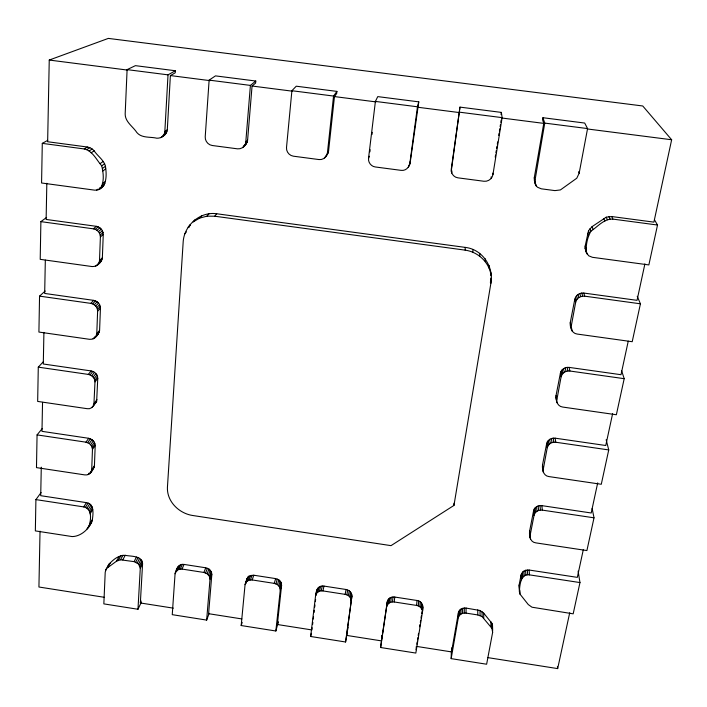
<?xml version="1.0" encoding="UTF-8"?>
<svg xmlns="http://www.w3.org/2000/svg" width="707" height="707" viewBox="0 0 707 707"><rect width="100%" height="100%" fill="white"/><g stroke="black" fill="none" stroke-linecap="round" stroke-linejoin="round"><path stroke-width="1.06" d="M381.568 639.888L380.631 647.515L415.831 653.065L422.415 612.209C423.537 607.534 422.892 601.118 416.997 600.482L394.762 597.044C391.59 596.505 387.825 598.308 387.268 601.701L381.48 640.887L346.642 635.407L351.909 596.222L351.406 593.235L349.258 590.778L346.05 589.497L323.983 586.085C318.724 584.981 315.446 590.389 316.162 595.108M422.415 612.209L422.768 605.705M451.349 651.377L451.163 658.632L486.628 664.227L492.611 632.473L492.116 628.505L482.112 616.654L477.782 614.931L466.054 613.11L466.09 608.082C462.873 607.552 459.064 609.319 458.392 612.73L451.552 651.907L416.45 646.384M451.163 658.632L458.295 617.777C458.843 615.002 461.565 613.216 464.269 613.031L464.322 608.011M462.546 613.349L462.608 608.329M451.252 171.165L459.974 107.119L501.36 112.404L502.12 117.636L492.938 174.602C492.266 178.774 488.069 181.814 483.897 181.257L457.924 177.837C453.797 177.342 450.456 173.144 451.42 168.991M460.982 614.047L461.052 609.019M459.7 615.063L459.78 610.026M41.103 492.532L35.907 499.61L35.35 530.895L72.176 536.578C81.278 536.489 90.072 528.262 92.37 519.68C93.147 513.883 94.552 503.852 86.431 502.642L40.714 495.687L41.28 467.168M42.358 428.442L37.064 434.893L36.481 467.619L84.813 474.901C90.081 475.793 93.244 469.987 94.429 465.78L95.206 445.445L94.429 442.237L92.06 439.613L88.737 438.296L41.978 431.341L42.544 402.354M43.366 361.719L38.284 367.145L37.665 401.417L87.12 408.681C92.131 409.707 94.172 404.404 96.656 401.276L97.76 378.378C97.831 374.666 94.729 371.475 91.15 370.936L43.295 363.999L43.914 332.405M45.177 291.045L39.548 296.136L38.912 332.06L89.542 339.316C94.499 339.855 98.706 334.888 99.59 330.425L100.447 308.102C100.527 304.284 97.398 300.908 93.678 300.36L44.674 293.449L45.328 260.123M46.627 217.42L40.882 221.636L40.211 259.336L92.078 266.557C96.947 266.981 101.614 262.421 102.365 257.816L103.257 234.397C103.355 230.464 100.2 226.885 96.329 226.32L46.123 219.444L46.83 183.272M47.767 140.331L42.287 143.371L41.572 182.989L94.747 190.165C106.041 190.324 106.89 177.254 105.758 168.858C105.75 161.143 97.964 156.698 94.172 150.847C92.387 148.832 89.992 147.445 87.332 147.012L47.643 141.745L49.243 60.051L108.33 38.399L642.751 105.979L671.65 139.765L653.895 222.131L611.696 216.536L606.235 217.19L592.059 226.655L588.516 230.747L585.166 246.089L585.06 248.024L586.412 252.708L588.719 255.793L592.395 257.304L648.858 264.922L657.519 225.029L654.505 219.868M458.79 616.336L458.878 611.299M491.091 275.712C489.5 262.465 478.215 251.948 465.188 250.145L465.233 247.388L216.713 213.761C200.355 211.313 184.624 225.012 183.228 241.149L167.426 487.353C166.817 501.572 179.074 513.423 192.604 515.483L391.015 545.645L453.956 505.425L490.879 283.313C493.946 266.725 482.386 249.297 465.233 247.388M40.025 531.178L38.929 587.013L104.238 597.282M458.295 617.777L458.392 612.73M451.552 651.907L451.667 647.798M490.879 283.313L490.782 278.151M490.87 274.917L490.932 272.761M453.956 505.425L454.018 503.216M466.09 608.082L480.009 610.503L483.668 613.093L491.966 623.38L492.611 632.473M88.375 527.749C91.009 521.306 92.891 508.801 83.691 506.901L35.907 499.61M90.699 472.736L91.707 469.828L92.467 449.378L91.68 446.144L89.294 443.51L85.954 442.175L37.064 434.893M93.89 404.934L94.985 381.895C95.047 378.165 91.919 374.949 88.313 374.41L38.284 367.145M95.719 336.841L96.779 333.642L97.619 311.177C97.699 307.324 94.544 303.93 90.796 303.374L39.548 296.136M97.221 265.213L99.192 262.332L99.501 260.547L100.385 236.969C100.482 233.001 97.301 229.404 93.395 228.829L40.882 221.636M100.014 188.716C104.689 182.768 103.425 172.782 101.702 165.818C96.497 159.906 92.599 150.812 84.248 148.947L42.287 143.371M535.172 184.076L534.262 177.837L543.763 123.38L542.569 119.801L542.932 117.715L584.689 123.053L587.57 128.577L579.157 173.224L576.771 178.217L560.412 189.927L554.915 190.607L541.297 188.813L537.55 187.267L536.136 185.835L534.704 182.123L544.752 123.098L542.932 117.715M583.275 549.79L577.336 577.363L529.11 570.028L525.522 570.293L522.588 572.069L521.094 574.871L519.124 585.016L519.928 594.03L528.288 604.573L531.982 607.207L573.183 613.835L579.97 582.568L578.132 571.132M519.389 592.006L519.124 585.016M592.139 508.492L594.013 517.816L586.907 550.567L535.871 542.879C530.162 542.26 529.039 535.8 529.623 531.107L533.591 510.754C534.368 507.14 538.336 505.098 541.827 505.638L591.211 512.982L597.698 482.872M529.985 537.355L529.623 531.107M127.101 69.622L125.174 113.986C125.095 121.913 133.022 126.553 136.884 132.589C141.771 138.369 150.299 136.601 156.874 138.219C161.62 138.457 166.79 134.595 167.303 129.743L170.387 75.569L175.239 72.821L175.363 70.753L135.417 65.654L127.101 69.622L168.019 74.854L175.363 70.753M606.155 439.719L608.736 449.926L601.286 484.277L548.994 476.589C543.365 475.979 542.013 469.607 542.525 464.923L546.679 443.589C547.465 439.851 551.504 437.624 555.145 438.172L605.758 445.507L612.607 413.719M542.985 470.844L547.253 447.699C548.049 443.934 552.123 441.698 555.79 442.246L608.736 449.926M621.621 370.751L624.193 378.678L616.363 414.744L562.754 407.064C557.204 406.463 555.64 400.189 556.047 395.513L560.412 373.128C561.208 369.266 565.326 366.845 569.117 367.393L621.011 374.71L628.249 341.136M556.621 401.09L561.111 376.787C561.915 372.898 566.068 370.468 569.886 371.016L624.193 378.678M644.899 263.879L637.042 300.342L583.796 293.052C579.837 292.512 575.648 295.146 574.826 299.141L570.249 322.657C569.851 327.341 571.804 333.457 577.204 334.058L632.208 341.711L640.427 303.807L637.228 296.277M570.938 327.836L575.657 302.296C576.488 298.274 580.712 295.623 584.707 296.171L640.427 303.807M137.98 609.266L140.278 568.366L138.599 564.027L134.083 561.632L120.517 559.794L116.54 561.164L106.545 568.481L105.219 572.096L103.841 603.884L137.98 609.266L141.135 602.594M162.318 136.69L164.466 133.517L164.837 131.564L168.019 74.854M451.287 169.141L459.974 107.119M173.348 608.153L140.348 602.965L142.584 563.753C142.142 555.357 130.786 556.559 125.21 555.322C118.387 555.004 111.945 560.368 108.136 565.565M586.412 252.708C585.626 245.55 587.27 237.366 590.99 231.145C597.715 226.629 604.043 218.631 612.854 219.099L657.519 225.029M241.847 618.925L208.6 613.694L211.826 574.491L211.19 571.512L208.972 569.055L205.772 567.792L184.041 564.425C178.535 563.346 175.999 569.435 175.071 573.775L172.252 614.666L206.656 620.092L209.175 613.296M209.122 80.121L205.216 136.858C204.942 141.002 208.132 144.953 212.259 145.509L237.543 148.841C242.439 149.363 246.849 144.864 247.591 140.26L252.063 86.024L255.607 83.099L255.784 81.031L215.485 75.879L209.122 80.121L250.411 85.406L255.784 81.031M422.424 610.689L421.098 607.861L421.452 602.885M421.973 609.204L422.326 604.229M451.755 173.118L451.914 170.935M416.078 649.768L416.317 646.463M421.098 607.861L419.852 606.73L420.214 601.763M419.852 606.73L418.323 605.908L418.694 600.941M418.323 605.908L416.609 605.439L416.997 600.482M206.656 620.092L210.006 579.201L209.36 576.205L207.124 573.739L203.899 572.458L182.026 569.064L178.694 569.329L175.398 572.334M243.093 147.303L245.347 144.131L245.771 142.178L250.411 85.406M278.134 622.514L275.854 630.998L241.184 625.536L245.064 584.654L247.795 577.186L248.952 576.17L253.751 575.215L275.642 578.6L278.85 579.873L281.033 582.329L281.598 585.316L277.365 624.511L311.937 629.946L312.202 627.772M291.894 90.717L286.503 147.524C286.114 151.66 289.296 155.655 293.414 156.194L318.928 159.552C324.045 160.295 327.774 155.425 328.596 150.883L334.464 96.576L336.691 93.474L336.912 91.397L296.26 86.201L291.894 90.717L333.554 96.055L336.912 91.397M246.336 583.16L246.646 579.89L247.795 577.186M275.854 630.998L280.264 590.115L279.68 587.119L277.489 584.654L274.254 583.372L252.213 579.952L248.837 580.208L246.222 581.932M325.98 156.592L327.421 152.889L333.554 96.055M380.631 647.515L386.667 606.65C387.242 603.239 391.024 601.427 394.223 601.966L394.762 597.044M392.456 601.896L393.012 596.973M390.75 602.214L391.325 597.291M389.23 602.912L389.813 597.981M387.118 605.21L387.71 600.27M387.993 603.937L388.576 598.997M347.234 632.27L345.573 641.991L310.647 636.486L315.596 595.612L317.09 589.32M368.524 158.28L375.408 101.41L377.75 96.612L418.774 101.852L410.316 161.594C410.051 166.392 406.225 171.138 401.046 170.352L375.302 166.967C370.477 166.454 366.756 160.604 369.363 156.22M312.6 624.502L312.865 622.328M313.254 619.067L313.519 616.884M314.049 612.527L314.315 610.353M314.712 607.083L314.969 604.909M315.366 601.639L315.631 599.465M369.885 151.872L370.15 149.707M371.997 134.489L372.262 132.315M381.851 637.864L382.098 635.84M382.469 632.818L382.717 630.794L382.496 632.252M386.667 606.65L387.268 601.701M381.833 637.705L382.098 635.522M345.573 641.991L351.909 596.222M409.813 163.697L417.457 106.792L418.774 101.852M501.024 114.481L501.36 112.404M416.803 644.21L417.157 642.036M417.501 639.862L417.855 637.679M418.208 635.505L418.553 633.331M419.605 626.8L419.958 624.617M420.312 622.443L420.656 620.269M421.01 618.095L421.354 615.912M421.708 613.738L422.061 611.564M422.406 609.381L422.759 607.207M495.218 157.157L495.572 154.983M495.916 152.8L496.27 150.626M496.623 148.452L496.968 146.269M497.321 144.095L497.666 141.921M498.718 135.391L499.071 133.216M499.425 131.034L499.769 128.86M500.123 126.686L500.476 124.503M500.821 122.329L501.175 120.155M490.366 282.491L490.729 280.308M347.605 630.105L348.012 627.409M351.061 601.118L350.557 598.122L351.406 593.235M351.034 599.607L351.883 594.711M350.557 598.122L349.656 596.77L350.513 591.892M349.656 596.77L348.392 595.648L349.258 590.778M348.392 595.648L346.854 594.826L347.738 589.956M346.854 594.826L345.157 594.366L346.05 589.497M519.468 589.938C519.901 584.026 521.094 573.483 529.534 574.879L579.97 582.568M530.056 535.738L534.059 515.27C534.837 511.629 538.84 509.579 542.349 510.127L594.013 517.816M315.596 595.612C316.047 592.21 319.785 590.363 322.94 590.919L323.983 586.085M487.883 657.625L557.673 668.601L569.709 612.757M310.647 636.486L311.354 633.278M321.199 590.849L322.251 586.015M319.52 591.167L320.589 586.342M318.035 591.865L319.113 587.031M316.833 592.89L317.92 588.047M177.139 569.108L177.466 567.677M409.282 165.65L410.316 161.594M408.257 167.4L409.786 163.529M277.365 624.511L278.151 621.568M280.193 588.604L281.536 583.805M280.264 590.115L281.598 585.316M279.68 587.119L281.033 582.329M278.761 585.776L280.113 580.995M277.489 584.654L278.85 579.873M275.951 583.832L277.321 579.06M274.254 583.372L275.642 578.6M241.184 625.536L242.192 622.381M252.213 579.952L253.751 575.215M250.481 579.881L252.028 575.144M248.837 580.208L250.393 575.471M247.379 580.907L248.952 576.17M245.064 584.654L247.008 578.459M209.899 577.69L211.729 572.988M210.006 579.201L211.826 574.491M209.36 576.205L211.19 571.512M208.406 574.862L210.244 570.169M207.124 573.739L208.972 569.055M205.587 572.917L207.443 568.242M203.899 572.458L205.772 567.792M182.026 569.064L184.041 564.425M180.312 569.002L182.344 564.363M178.694 569.329L180.736 564.681M175.071 573.775L178.208 566.404M177.271 570.028L179.322 565.379M140.348 602.965L141.25 601.074M140.278 568.366L142.584 563.753M140.145 566.855L142.452 562.242M139.571 565.37L141.877 560.775M138.599 564.027L140.914 559.431M137.299 562.905L139.624 558.318M135.753 562.092L138.095 557.505M134.083 561.632L136.433 557.054M92.016 407.532L96.656 401.276M188.875 227.548L190.316 224.755L188.097 227.283M94.146 467.318L89.595 473.84M122.779 559.882L125.21 555.322M120.517 559.794L122.965 555.234M118.387 560.236L120.853 555.667M116.54 561.164L119.006 556.603M105.599 570.178L109.072 563.886M107.985 567.12L110.504 562.533M327.164 154.55L328.119 152.818M327.421 152.889L328.596 150.883M324.593 158.023L325.777 155.973M89.692 524.028L92.37 519.68M86.926 529.154L89.082 525.646M89.312 526.008L91.998 521.642M90.072 513.821L92.758 509.526M89.904 512.257L92.59 507.971M89.294 510.737L91.998 506.459M88.295 509.349L91 505.081M86.961 508.2L89.683 503.932M85.388 507.361L88.119 503.101M83.691 506.901L86.431 502.642M88.172 474.591L89.268 472.965M91.707 469.828L94.429 465.78M92.467 449.378L95.206 445.445M92.299 447.743L95.038 443.819M91.68 446.144L94.429 442.237M90.655 444.703L93.412 440.806M89.294 443.51L92.06 439.613M87.695 442.644L90.461 438.764M85.954 442.175L88.737 438.296M94.181 403.317L96.947 399.667M94.985 381.895L97.76 378.378M94.809 380.189L97.593 376.672M94.181 378.519L96.965 375.019M93.13 377.017L95.931 373.526M91.742 375.779L94.544 372.297M90.098 374.887L92.917 371.414M88.313 374.41L91.15 370.936M195.362 219.426L193.179 221.91L199.604 218.118L206.948 216.174L214.689 216.218L216.713 213.761M206.948 216.174L209.033 213.726M94.552 338.07L98.538 333.607M199.604 218.118L201.742 215.653M93.068 338.918L95.198 336.479M184.704 233.84L186.383 231.914M96.479 335.339L99.289 332.104M96.779 333.642L99.59 330.425M97.619 311.177L100.447 308.102M97.442 309.383L100.27 306.325M96.797 307.642L99.634 304.593M95.728 306.078L98.573 303.038M246.266 143.936L243.279 146.349M245.347 144.131L247.176 142.204M94.296 304.788L97.159 301.756M245.771 142.178L247.591 140.26M92.617 303.86L95.489 300.846M90.796 303.374L93.678 300.36M95.922 402.698L93.351 404.651M89.621 524.771L91.062 523.383M99.192 262.332L102.055 259.584M95.692 266.115L100.094 262.447M98.414 263.923L101.278 261.166M99.501 260.547L102.365 257.816M100.385 236.969L103.257 234.397M100.208 235.095L103.081 232.532M99.546 233.266L102.427 230.729M98.45 231.631L101.34 229.103M96.992 230.288L99.89 227.769M95.268 229.333L98.185 226.814M93.395 228.829L96.329 226.32M101.242 187.346L104.15 185.128M98.45 189.679L102.939 186.489M96.656 190.174L98.132 189.052M102.038 185.676L104.954 183.466M102.365 183.802L105.272 181.602M163.609 135.258L166.083 133.411M160.692 137.697L164.811 134.825M164.466 133.517L166.94 131.679M164.837 131.564L167.303 129.743M102.842 170.961L105.758 168.858M102.603 168.346L105.52 166.26M101.702 165.818L104.636 163.75M100.208 163.547L103.151 161.496M91.15 152.809L94.172 150.847M89.153 150.945L92.193 148.991M86.802 149.628L89.86 147.683M84.248 148.947L87.332 147.012M99.599 187.929L101.384 187.443M464.269 613.031L466.054 613.11M375.408 101.41L417.457 106.792M459.691 112.201L502.12 117.636M544.752 123.098L587.57 128.577M49.243 60.051L127.649 70.099M170.387 75.569L210.059 80.651M252.063 86.024L292.088 91.15M334.464 96.576L375.947 101.896M417.616 107.225L459.479 112.59M501.528 117.972L543.763 123.38M587.296 128.957L671.65 139.765M214.689 216.218L465.188 250.145M322.94 590.919L345.157 594.366M394.223 601.966L416.609 605.439M535.606 183.528L534.183 179.843M585.484 249.898L586.403 251.586M611.696 216.536L612.854 219.099M608.939 216.519L610.07 219.082M606.235 217.19L607.348 219.753M603.769 218.49L604.856 221.07M578.565 171.748L579.157 173.224M592.059 226.655L593.049 229.298M590.018 228.494L590.99 231.145M588.516 230.747L589.479 233.416M587.667 233.266L588.622 235.952M585.166 246.089L586.094 248.864M586.722 252.523L587.34 254.405M585.06 248.024L585.988 250.817M583.796 293.052L584.707 296.171M581.79 293.025L582.674 296.145M579.82 293.493L580.694 296.613M578.026 294.412L578.883 297.532M576.532 295.72L577.38 298.858M575.445 297.338L576.285 300.484M574.826 299.141L575.657 302.296M529.552 532.716L529.967 534.28M542.446 466.602L542.861 468.237M555.958 397.272L557.036 402.813M570.249 322.657L571.035 325.98M571.477 327.907L572.272 331.265M535.782 184.297L536.136 185.835M534.262 177.837L534.792 180.091M569.117 367.393L569.886 371.016M567.164 367.357L567.915 370.972M565.247 367.781L565.98 371.405M563.506 368.647L564.23 372.271M562.056 369.885L562.772 373.517M561.005 371.414L561.703 375.063M560.412 373.128L561.111 376.787M556.047 395.513L556.709 399.322M555.145 438.172L555.79 442.246M553.236 438.119L553.864 442.193M551.372 438.517L551.981 442.591M549.675 439.33L550.276 443.413M548.27 440.496L548.862 444.588M547.253 441.955L547.828 446.046M546.679 443.589L547.253 447.699M542.525 464.923L543.4 472.488M541.827 505.638L542.349 510.127M539.962 505.576L540.475 510.065M557.425 666.409L557.673 668.601M538.142 505.947L538.646 510.427M536.498 506.707L536.984 511.196M535.128 507.82L535.606 512.31M534.139 509.199L534.607 513.706M533.591 510.754L534.059 515.27M530.135 536.136L530.4 538.928M529.11 570.028L529.534 574.879M527.298 569.957L527.705 574.809M525.522 570.293L525.92 575.144M492.823 173.135L492.938 174.602M523.914 571.017L524.302 575.869M522.588 572.069L522.959 576.93M521.625 573.386L521.996 578.246M521.094 574.871L521.457 579.74M491.162 176.821L491.277 178.314M519.654 590.071L519.928 594.03M489.067 265.417L489.209 268.307M485.249 258.789L485.364 261.625M492.514 625.341L492.673 630.476M491.966 623.38L492.116 628.505M490.835 621.594L490.976 626.711M479.735 253.327L479.806 256.137M483.668 613.093L483.756 618.157M482.033 611.599L482.112 616.654M480.009 610.503L480.071 615.55M477.738 609.885L477.782 614.931M472.903 249.438L472.921 252.213"/></g></svg>
